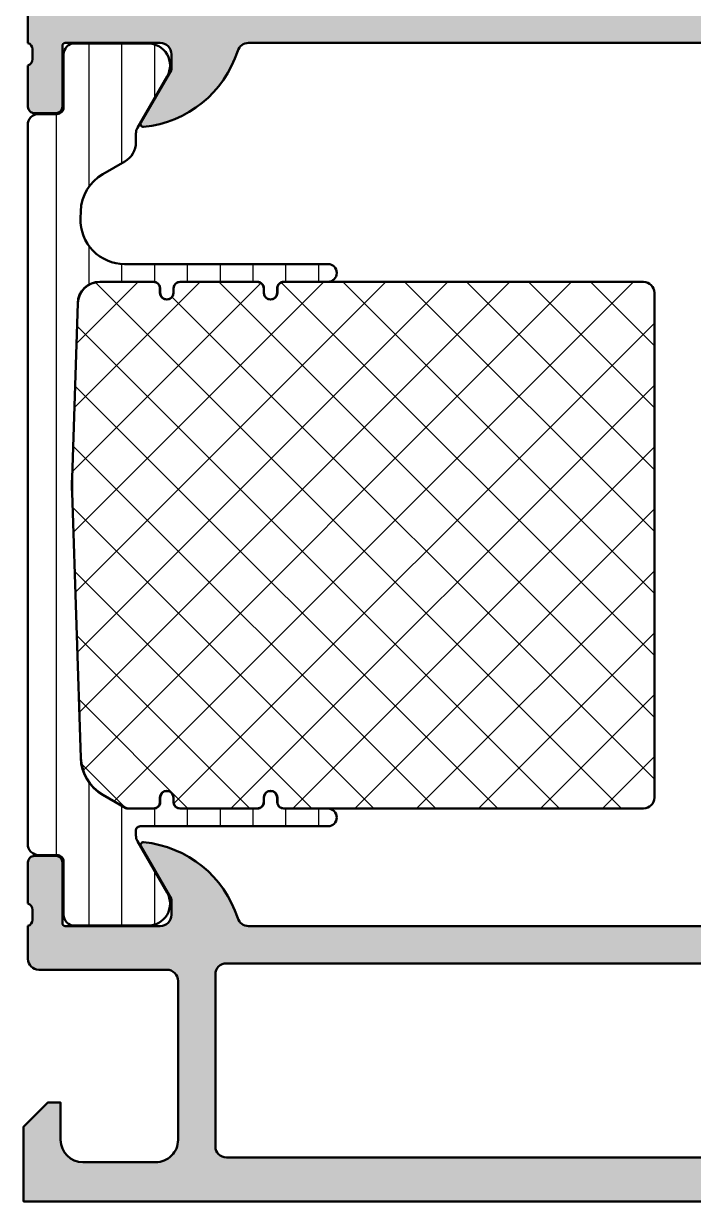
# Model space of a CAD drawing. Extents: x 0 to 69, y 0 to 90.
# Drawn here: x 0 to 30.3, y 0 to 53.4 of the extents above; entities that cross this region are included whole.
import ezdxf

# ---------------------------------------------------------------- set-up
doc = ezdxf.new("R2010")
doc.units = 0
for name, color, linetype, lineweight in [('0S-Alu contour', 7, 'Continuous', 50), ('0S-Alu hatch', 252, 'Continuous', 25), ('0S-Plastic contour', 254, 'Continuous', 50), ('0S-Plastic hatch', 253, 'Continuous', 25), ('0S-PT contour', 91, 'Continuous', 50), ('0S-PT hatch', 103, 'Continuous', 25)]:
    doc.layers.add(name, color=color, linetype=linetype, lineweight=lineweight)

# ---------------------------------------------------------------- blocks, each defined once
blk = doc.blocks.new('356820__6A191951_9E27_4AFA_B5EB_14CD99B7B534_')
at = {"layer": '0S-Alu hatch'}
h = blk.add_hatch(color=256, dxfattribs=at)
edge = h.paths.add_edge_path()
edge.add_line((38.49, 89.97999999999998), (0, 89.97999999999995))
edge.add_line((0, 89.97999999999995), (4.9e-15, 86.59414213562373))
edge.add_line((4.9e-15, 86.59414213562373), (1.09414213562376, 85.49999999999999))
edge.add_line((1.09414213562376, 85.49999999999999), (1.680000000000045, 85.49999999999997))
edge.add_line((1.680000000000045, 85.49999999999997), (1.680000000000045, 86.99))
edge.add_ellipse((2.690000000000031, 86.99), major_axis=(-1.009999999999986, 0), ratio=1, start_angle=270.0000000000007, end_angle=360, ccw=False)
edge.add_line((2.690000000000019, 87.99999999999999), (3.989999999999999, 88))
edge.add_ellipse((3.989999999999999, 86.99), major_axis=(-1.010000000000005, 0), ratio=1, start_angle=180, end_angle=270, ccw=False)
edge.add_line((5.000000000000005, 86.99), (5.000000000000056, 80.99398412673409))
edge.add_ellipse((4.464999999999968, 80.48999999999997), major_axis=(-0.7350000000000259, 0), ratio=1, start_angle=136.7098923765427, end_angle=223.2901076234513, ccw=False)
edge.add_line((5.000000000000002, 79.98601587326581), (5.000000000000001, 70.19000000000003))
edge.add_ellipse((3.990000000000001, 70.19000000000001), major_axis=(-1.009999999999999, 0), ratio=1, start_angle=90, end_angle=180, ccw=False)
edge.add_line((3.990000000000001, 69.18), (2.690000000000045, 69.18000000000002))
edge.add_ellipse((2.690000000000045, 70.19000000000001), major_axis=(-1.00999999999999, 0), ratio=1, start_angle=0, end_angle=90, ccw=False)
edge.add_line((1.680000000000054, 70.19000000000003), (1.68000000000004, 75.47999999999998))
edge.add_line((1.68000000000004, 75.47999999999998), (1.190000000000045, 75.47999999999998))
edge.add_arc((1.190000000000045, 74.48999999999997), 0.990000000000009, 90.00000000000003, 180)
edge.add_line((0.2000000000000364, 74.48999999999998), (0.2000000000000472, 52.49737655120047))
edge.add_ellipse((0.1111635534569804, 52.22247940800688), major_axis=(-0.2888950563273748, 0), ratio=1, start_angle=178.855744740255, end_angle=252.0911131086524, ccw=False)
edge.add_line((0.4000009999999671, 52.21671026206278), (0.4000009999999605, 51.76331758931897))
edge.add_ellipse((0.1111329043568019, 51.75755634053111), major_axis=(-0.2889255417371412, 0), ratio=1, start_angle=107.913320686498, end_angle=181.1425681414889, ccw=False)
edge.add_line((0.2000000000000335, 51.4826370651428), (0.2000000000000242, 49.61000199999975))
edge.add_arc((0.4899999999999931, 49.61000199999976), 0.2899999999999687, 180, 270.0000000000008)
edge.add_line((0.4899999999999971, 49.32000199999979), (1.469974319042927, 49.32000199999981))
edge.add_arc((1.469974319042923, 49.61000199999968), 0.2899999999998783, 270.0000000000008, 360)
edge.add_line((1.759974319042802, 49.61000199999969), (1.759974319042809, 52.36999999999992))
edge.add_ellipse((1.889974319042657, 52.36999999999991), major_axis=(-0.129999999999848, 0), ratio=1, start_angle=270.0000000000031, end_angle=360, ccw=False)
edge.add_line((1.88997431904265, 52.49999999999976), (6.190000000000019, 52.49999999999999))
edge.add_ellipse((6.190000000000045, 51.98999999999998), major_axis=(-0.5100000000000052, 0), ratio=1, start_angle=180, end_angle=270.00000000000296, ccw=False)
edge.add_line((6.70000000000005, 51.98999999999998), (6.700000000000046, 51.28732050807569))
edge.add_line((6.700000000000046, 51.28732050807569), (5.31716479641553, 48.89217967697244))
edge.add_arc((5.42811978464835, 48.82811978464828), 0.1281197846483051, 149.9999999999963, 275.6225775507939)
edge.add_arc((4.951776758826473, 53.66660886184765), 4.989999999999852, 275.6225775507912, 342.2515836439299)
edge.add_ellipse((10.19000000000027, 51.98999999999986), major_axis=(-0.5100000000001323, 0), ratio=1, start_angle=269.99999999999983, end_angle=342.2515836439307, ccw=False)
edge.add_line((10.19000000000027, 52.5), (40.99000000000001, 52.5))
edge.add_ellipse((40.99, 51.99000000000006), major_axis=(-0.5099999999999412, 0), ratio=1, start_angle=197.748416356069, end_angle=269.9999999999992, ccw=False)
edge.add_arc((46.22822324117382, 53.66660886184788), 4.990000000000082, 197.7484163560703, 264.3774224492065)
edge.add_arc((45.75188021535171, 48.82811978464827), 0.128119784648284, 264.3774224492039, 389.9999999999987)
edge.add_line((45.86283520358452, 48.89217967697241), (44.48, 51.28732050807569))
edge.add_line((44.48, 51.28732050807569), (44.48, 51.98999999999998))
edge.add_ellipse((44.99000000000001, 51.98999999999998), major_axis=(-0.5100000000000052, 0), ratio=1, start_angle=270.0000000000008, end_angle=360, ccw=False)
edge.add_line((44.99, 52.49999999999999), (49.29002568095709, 52.5))
edge.add_ellipse((49.29002568095708, 52.37000000000005), major_axis=(-0.1299999999999457, 0), ratio=1, start_angle=180, end_angle=269.9999999999969, ccw=False)
edge.add_line((49.42002568095703, 52.37000000000005), (49.42002568095703, 49.61000199999968))
edge.add_arc((49.71002568095692, 49.61000199999968), 0.2899999999998926, 180, 270.0000000000014)
edge.add_line((49.71002568095693, 49.32000199999979), (50.68999999999986, 49.32000199999981))
edge.add_arc((50.68999999999985, 49.61000199999975), 0.2899999999999352, 270.0000000000014, 360)
edge.add_line((50.97999999999979, 49.61000199999975), (50.97999999999981, 51.4826370651428))
edge.add_ellipse((51.06886709564301, 51.75755634053111), major_axis=(-0.2889255417371245, 0), ratio=1, start_angle=-1.1425681415751114, end_angle=72.08667931350578, ccw=False)
edge.add_line((50.77999899999987, 51.7633175893194), (50.77999899999987, 52.21671026206282))
edge.add_ellipse((51.06883644654287, 52.22247940800687), major_axis=(-0.288895056327379, 0), ratio=1, start_angle=-72.09111310865308, end_angle=1.1442552597354734, ccw=False)
edge.add_line((50.97999999999981, 52.49737655120046), (50.98, 53.84))
edge.add_arc((50.49000000000001, 53.84000000000007), 0.4899999999999949, 0, 90.00000000000082)
edge.add_line((50.49, 54.33000000000006), (46.49, 54.33000000000006))
edge.add_ellipse((46.49, 54.84000000000007), major_axis=(-0.5100000000000052, 0), ratio=1, start_angle=0, end_angle=89.9999999999992, ccw=False)
edge.add_line((45.98, 54.84000000000007), (45.98000000000001, 67.48601602079718))
edge.add_ellipse((46.51502695399267, 67.99), major_axis=(-0.7350195186467978, 0), ratio=1, start_angle=-43.288658543127724, end_angle=43.28865854312778, ccw=False)
edge.add_line((45.98000000000001, 68.49398397920281), (45.98000000000001, 72.48598855497697))
edge.add_ellipse((46.51502695399267, 72.98997253417978), major_axis=(-0.7350195186467978, 0), ratio=1, start_angle=-43.288658543127724, end_angle=43.28865854312778, ccw=False)
edge.add_line((45.98000000000001, 73.4939565133826), (45.98, 80.20000000000003))
edge.add_line((45.98, 80.20000000000003), (48.48999999999997, 80.20000000000003))
edge.add_arc((48.48999999999998, 80.69000000000005), 0.4900000000000233, 269.9999999999992, 360)
edge.add_line((48.98, 80.69000000000007), (48.98, 80.98999999999998))
edge.add_arc((48.49000000000001, 80.98999999999997), 0.4899999999999949, 0, 90.00000000000082)
edge.add_line((48.49, 81.47999999999996), (39.49, 81.47999999999998))
edge.add_ellipse((39.49000000000001, 81.98999999999997), major_axis=(-0.5099999999999909, 0), ratio=1, start_angle=0, end_angle=89.9999999999992, ccw=False)
edge.add_line((38.98000000000002, 81.98999999999997), (38.98000000000001, 89.48999999999998))
edge.add_arc((38.49000000000001, 89.48999999999997), 0.4899999999999949, 0, 90.00000000000082)
edge = h.paths.add_edge_path()
edge.add_line((6.690000000000159, 68.8899999999999), (6.689999999999932, 87.48999999999997))
edge.add_ellipse((7.189999999999946, 87.48999999999997), major_axis=(-0.5000000000000142, 0), ratio=1, start_angle=270, end_angle=360, ccw=False)
edge.add_line((7.189999999999946, 87.98999999999997), (36.69000000000005, 87.98999999999997))
edge.add_ellipse((36.69000000000005, 87.48999999999997), major_axis=(-0.5, 0), ratio=1, start_angle=180, end_angle=270, ccw=False)
edge.add_line((37.19000000000005, 87.48999999999997), (37.18999999999994, 80.79000000000005))
edge.add_arc((38.18999999999994, 80.79000000000005), 1.000000000000007, 180, 269.9999999999992)
edge.add_line((38.18999999999993, 79.79000000000006), (43.79000000000007, 79.78999999999999))
edge.add_ellipse((43.79000000000007, 79.28999999999999), major_axis=(-0.5, 0), ratio=1, start_angle=180, end_angle=269.9999999999992, ccw=False)
edge.add_line((44.29000000000007, 79.28999999999998), (44.28999999999995, 76.69000000000003))
edge.add_line((44.28999999999995, 76.69000000000003), (43.59000000000002, 75.99000000000001))
edge.add_line((43.59000000000002, 75.99000000000001), (43.59000000000002, 64.98999999999998))
edge.add_line((43.59000000000002, 64.98999999999998), (44.28999999999995, 64.28999999999999))
edge.add_line((44.28999999999995, 64.28999999999999), (44.28999999999995, 54.84000000000007))
edge.add_ellipse((43.78999999999996, 54.84000000000007), major_axis=(-0.5, 0), ratio=1, start_angle=90, end_angle=180, ccw=False)
edge.add_line((43.78999999999996, 54.34000000000007), (2.490000000000001, 54.34000000000007))
edge.add_ellipse((2.489999999999999, 54.84000000000007), major_axis=(-0.5, 0), ratio=1, start_angle=0, end_angle=90.00000000000023, ccw=False)
edge.add_line((1.989999999999999, 54.84000000000007), (1.989999999999999, 66.88999999999996))
edge.add_ellipse((2.489999999999999, 66.88999999999996), major_axis=(-0.5, 0), ratio=1, start_angle=269.9999999999982, end_angle=360, ccw=False)
edge.add_line((2.490000000000015, 67.38999999999996), (5.190000000000129, 67.38999999999987))
edge.add_arc((5.190000000000174, 68.88999999999986), 1.499999999999985, 269.9999999999983, 360)
at = {"layer": '0S-Alu contour', "color": 7}
for points in [[(38.49, 89.97999999999998), (0, 89.97999999999995), (4.9e-15, 86.59414213562373), (1.09414213562376, 85.49999999999999), (1.680000000000045, 85.49999999999997), (1.680000000000045, 86.99)], [(38.98000000000002, 81.98999999999997), (38.98000000000001, 89.48999999999998)], [(2.690000000000019, 87.99999999999999), (3.989999999999999, 88)], [(7.189999999999946, 87.98999999999997), (36.69000000000005, 87.98999999999997)], [(6.690000000000159, 68.8899999999999), (6.689999999999932, 87.48999999999997)], [(37.19000000000005, 87.48999999999997), (37.18999999999994, 80.79000000000005)], [(5.000000000000005, 86.99), (5.000000000000056, 80.99398412673409)], [(48.49, 81.47999999999996), (39.49, 81.47999999999998)], [(48.98, 80.69000000000007), (48.98, 80.98999999999998)], [(45.98000000000001, 73.4939565133826), (45.98, 80.20000000000003), (48.48999999999997, 80.20000000000003)], [(5.000000000000002, 79.98601587326581), (5.000000000000001, 70.19000000000003)], [(38.18999999999993, 79.79000000000006), (43.79000000000007, 79.78999999999999)], [(44.29000000000007, 79.28999999999998), (44.28999999999995, 76.69000000000003), (43.59000000000002, 75.99000000000001), (43.59000000000002, 64.98999999999998), (44.28999999999995, 64.28999999999999), (44.28999999999995, 54.84000000000007)], [(1.680000000000054, 70.19000000000003), (1.68000000000004, 75.47999999999998), (1.190000000000045, 75.47999999999998)], [(0.2000000000000364, 74.48999999999998), (0.2000000000000472, 52.49737655120047)], [(45.98000000000001, 68.49398397920281), (45.98000000000001, 72.48598855497697)], [(3.990000000000001, 69.18), (2.690000000000045, 69.18000000000002)], [(2.490000000000015, 67.38999999999996), (5.190000000000129, 67.38999999999987)], [(45.98, 54.84000000000007), (45.98000000000001, 67.48601602079718)], [(1.989999999999999, 54.84000000000007), (1.989999999999999, 66.88999999999996)], [(43.78999999999996, 54.34000000000007), (2.490000000000001, 54.34000000000007)], [(50.49, 54.33000000000006), (46.49, 54.33000000000006)], [(50.97999999999981, 52.49737655120046), (50.98, 53.84)], [(1.759974319042802, 49.61000199999969), (1.759974319042809, 52.36999999999992)], [(1.88997431904265, 52.49999999999976), (6.190000000000019, 52.49999999999999)], [(10.19000000000027, 52.5), (40.99000000000001, 52.5)], [(44.99, 52.49999999999999), (49.29002568095709, 52.5)], [(49.42002568095703, 52.37000000000005), (49.42002568095703, 49.61000199999968)], [(0.4000009999999671, 52.21671026206278), (0.4000009999999605, 51.76331758931897)], [(6.70000000000005, 51.98999999999998), (6.700000000000046, 51.28732050807569), (5.31716479641553, 48.89217967697244)], [(45.86283520358452, 48.89217967697241), (44.48, 51.28732050807569), (44.48, 51.98999999999998)], [(50.77999899999987, 51.7633175893194), (50.77999899999987, 52.21671026206282)], [(0.2000000000000335, 51.4826370651428), (0.2000000000000242, 49.61000199999975)], [(50.97999999999979, 49.61000199999975), (50.97999999999981, 51.4826370651428)], [(0.4899999999999971, 49.32000199999979), (1.469974319042927, 49.32000199999981)], [(49.71002568095693, 49.32000199999979), (50.68999999999986, 49.32000199999981)]]:
    blk.add_lwpolyline(points, dxfattribs=at)
for centre, radius, start, end in [((38.49000000000001, 89.48999999999997), 0.4899999999999949, 0, 90.00000000000082), ((48.49000000000001, 80.98999999999997), 0.4899999999999949, 0, 90.00000000000082), ((38.18999999999994, 80.79000000000005), 1.000000000000007, 180, 269.9999999999992), ((48.48999999999998, 80.69000000000005), 0.4900000000000233, 269.9999999999992, 0), ((1.190000000000045, 74.48999999999997), 0.990000000000009, 90.00000000000003, 180), ((5.190000000000174, 68.88999999999986), 1.499999999999985, 269.9999999999983, 0), ((50.49000000000001, 53.84000000000007), 0.4899999999999949, 0, 90.00000000000082), ((4.951776758826473, 53.66660886184765), 4.989999999999852, 275.6225775507912, 342.2515836439299), ((46.22822324117382, 53.66660886184788), 4.990000000000082, 197.7484163560703, 264.3774224492065), ((0.4899999999999931, 49.61000199999976), 0.2899999999999687, 180, 270.0000000000008), ((1.469974319042923, 49.61000199999968), 0.2899999999998783, 270.0000000000008, 0), ((49.71002568095692, 49.61000199999968), 0.2899999999998926, 180, 270.0000000000014), ((50.68999999999985, 49.61000199999975), 0.2899999999999352, 270.0000000000014, 0), ((5.42811978464835, 48.82811978464828), 0.1281197846483051, 149.9999999999963, 275.6225775507939), ((45.75188021535171, 48.82811978464827), 0.128119784648284, 264.3774224492039, 29.99999999999866)]:
    blk.add_arc(centre, radius, start, end, dxfattribs=at)
at = {"layer": '0S-Alu contour', "color": 7, "extrusion": (0, 0, -1)}
for centre, radius, start, end in [((-2.690000000000031, 86.99), 1.009999999999986, 0, 89.99999999999935), ((-3.989999999999999, 86.99), 1.010000000000005, 90, 180), ((-7.189999999999946, 87.48999999999997), 0.5000000000000142, 0, 90), ((-36.69000000000005, 87.48999999999997), 0.5, 90, 180), ((-39.49000000000001, 81.98999999999997), 0.5099999999999909, 270.0000000000008, 0), ((-4.464999999999968, 80.48999999999997), 0.7350000000000259, 136.7098923765487, 223.2901076234574), ((-43.79000000000007, 79.28999999999999), 0.5, 90.00000000000081, 180), ((-46.51502695399267, 72.98997253417978), 0.7350195186467978, 316.7113414568722, 43.28865854312777), ((-2.690000000000045, 70.19000000000001), 1.00999999999999, 270, 0), ((-3.990000000000001, 70.19000000000001), 1.009999999999999, 180, 270), ((-46.51502695399267, 67.99), 0.7350195186467978, 316.7113414568722, 43.28865854312777), ((-2.489999999999999, 66.88999999999996), 0.5, 0, 90.00000000000183), ((-2.489999999999999, 54.84000000000007), 0.5, 269.9999999999998, 0), ((-43.78999999999996, 54.84000000000007), 0.5, 180, 270), ((-46.49, 54.84000000000007), 0.5100000000000052, 270.0000000000008, 0), ((-0.1111635534569804, 52.22247940800688), 0.2888950563273748, 107.9088868913476, 181.1442552597451), ((-1.889974319042657, 52.36999999999991), 0.129999999999848, 0, 89.99999999999687), ((-6.190000000000045, 51.98999999999998), 0.5100000000000052, 89.99999999999702, 180), ((-10.19000000000027, 51.98999999999986), 0.5100000000001323, 17.7484163560693, 90.00000000000018), ((-40.99, 51.99000000000006), 0.5099999999999412, 90.0000000000008, 162.251583643931), ((-44.99000000000001, 51.98999999999998), 0.5100000000000052, 0, 89.9999999999992), ((-49.29002568095708, 52.37000000000005), 0.1299999999999457, 90.00000000000314, 180), ((-51.06883644654287, 52.22247940800687), 0.288895056327379, 358.8557447402645, 72.09111310865318), ((-0.1111329043568019, 51.75755634053111), 0.2889255417371412, 178.8574318585111, 252.086679313502), ((-51.06886709564301, 51.75755634053111), 0.2889255417371245, 287.9133206864942, 1.142568141574988)]:
    blk.add_arc(centre, radius, start, end, dxfattribs=at)
blk = doc.blocks.new('398020__D802B69C_938C_4D41_9A33_BF5EB1A6AB10_')
at = {"layer": '0S-Alu hatch'}
h = blk.add_hatch(color=256, dxfattribs=at)
edge = h.paths.add_edge_path()
edge.add_arc((0.6900045776367703, 10.98999999999983), 0.489999999999824, 180, 269.9999999999996)
edge.add_line((0.6900045776367666, 10.50000000000001), (6.489999999999872, 10.49999999999997))
edge.add_ellipse((6.489999999999868, 9.989999999999595), major_axis=(-0.5100000000003763, 0), ratio=1, start_angle=180, end_angle=269.9999999999996, ccw=False)
edge.add_line((7.000000000000245, 9.989999999999577), (7.000000000029104, 2.789995422363025))
edge.add_ellipse((5.990007629394646, 2.789995422363039), major_axis=(-1.009992370634457, 0), ratio=1, start_angle=89.99999999999869, end_angle=180, ccw=False)
edge.add_line((5.990007629394623, 1.780003051728581), (2.689996948291582, 1.780003051728722))
edge.add_ellipse((2.689996948300489, 2.789987793027066), major_axis=(-1.009984741298343, 0), ratio=1, start_angle=0, end_angle=89.99999999949478, ccw=False)
edge.add_line((1.680012207002145, 2.789987793027157), (1.680012207031304, 4.479999999999684))
edge.add_line((1.680012207031304, 4.479999999999684), (1.094148239139128, 4.480000000000111))
edge.add_line((1.094148239139128, 4.480000000000111), (1.958e-13, 3.385851760860076))
edge.add_line((1.958e-13, 3.385851760860076), (6e-16, -3.77e-14))
edge.add_line((6e-16, -3.77e-14), (68.48997274145023, -2.500892e-10))
edge.add_arc((68.48997274145019, 0.4900158144580029), 0.4900158147080921, 270.000000000005, 360)
edge.add_line((68.97998855615828, 0.4900158144579966), (68.9799885568397, 4.48996948245492))
edge.add_arc((68.4899580383316, 4.489969482423149), 0.4900305185081067, 0, 90.00000000013956)
edge.add_line((68.4899580383304, 4.980000000931256), (67.18995498505517, 4.980000000232767))
edge.add_arc((67.1899549854071, 4.490030514260935), 0.489969485971832, 90.00000004115402, 180)
edge.add_line((66.69998549943527, 4.490030514259579), (66.69998550405654, 3.999999999999752))
edge.add_line((66.69998550405654, 3.999999999999752), (67.69998550414714, 3.999999999999887))
edge.add_line((67.69998550414714, 3.999999999999887), (67.69998550464591, 2.490031459644708))
edge.add_ellipse((66.68995404450855, 2.490031459642628), major_axis=(-1.010031460137355, 0), ratio=1, start_angle=90.0000000000968, end_angle=180, ccw=False)
edge.add_line((66.68995404451026, 1.479999999505272), (62.6899855040255, 1.4799999999999))
edge.add_ellipse((62.68998550415039, 2.490000000029438), major_axis=(-1.010000000029538, 0), ratio=1, start_angle=0, end_angle=89.99999999291458, ccw=False)
edge.add_line((61.67998550412086, 2.490000000030199), (61.67998550415128, 3.999999999999882))
edge.add_line((61.67998550415128, 3.999999999999882), (62.67998550416901, 4.000000000000223))
edge.add_line((62.67998550416901, 4.000000000000223), (62.67998550508166, 4.489969482440608))
edge.add_arc((62.18995498658192, 4.489969482431295), 0.4900305184997365, 0, 90.0000000010792)
edge.add_line((62.18995498657269, 4.980000000931031), (60.88999061399811, 4.980000000066629))
edge.add_arc((60.88999061434931, 4.489991838043063), 0.4900081620235666, 90.00000004106435, 179.9990552204713)
edge.add_line((60.39998245239235, 4.489999918038416), (60.39998245332385, 2.490030517583506))
edge.add_ellipse((59.88995193481179, 2.49003051758112), major_axis=(-0.5100305185120604, 0), ratio=1, start_angle=90.0000000009714, end_angle=180, ccw=False)
edge.add_line((59.88995193482043, 1.979999999069059), (54.48999671786427, 1.979999999933383))
edge.add_ellipse((54.48999671786505, 2.490008161956811), major_axis=(-0.5100081620234274, 0), ratio=1, start_angle=0, end_angle=89.99999999991383, ccw=False)
edge.add_line((53.97998855584162, 2.490008161975069), (53.97998855614102, 9.29001831008195))
edge.add_arc((53.49000381446515, 9.29001831008173), 0.489984741675869, 0, 90.00000000669677)
edge.add_line((53.49000381440788, 9.7800030517576), (51.48998092721354, 9.780003051524753))
edge.add_ellipse((51.48998092721296, 10.28998779349337), major_axis=(-0.509984741968621, 0), ratio=1, start_angle=0.0008940665281897964, end_angle=90.00000000006628, ccw=False)
edge.add_line((50.97999618530643, 10.28997983548079), (50.97996197039286, 12.48262341160126))
edge.add_ellipse((51.0687983018298, 12.75752059199285), major_axis=(-0.2888950563274147, 0), ratio=1, start_angle=-1.1442552596428754, end_angle=72.09113709979181, ccw=False)
edge.add_line((50.77996085528676, 12.76328973793643), (50.77996085528678, 13.21668241068008))
edge.add_ellipse((51.06882895092994, 13.22244365946832), major_axis=(-0.2889255417371504, 0), ratio=1, start_angle=-72.08667931351619, end_angle=1.1425681415656754, ccw=False)
edge.add_line((50.97996185528677, 13.49736293485666), (50.97996185528677, 15.36999799999974))
edge.add_arc((50.68996185528676, 15.36999799999974), 0.2900000000000133, 0, 90.00000000000142)
edge.add_line((50.68996185528675, 15.65999799999976), (49.70998753624397, 15.65999799999975))
edge.add_arc((49.70998753624396, 15.36999799999975), 0.2899999999999974, 89.9999999999986, 180)
edge.add_line((49.41998753624396, 15.36999799999975), (49.41998753624395, 12.60999999999973))
edge.add_ellipse((49.28998753624424, 12.60999999999973), major_axis=(-0.1299999999997112, 0), ratio=1, start_angle=90.00000000142171, end_angle=180, ccw=False)
edge.add_line((49.28998753624746, 12.48000000000002), (44.98995916457098, 12.4799999998937))
edge.add_ellipse((44.98995916457086, 12.98998967988978), major_axis=(-0.5099896799960817, 0), ratio=1, start_angle=0, end_angle=90.00000000001279, ccw=False)
edge.add_line((44.47996948457478, 12.98998967988983), (44.47996948468193, 13.69267642518382))
edge.add_line((44.47996948468193, 13.69267642518382), (45.86928948225233, 16.09906478720953))
edge.add_arc((45.75124940052599, 16.15120419576158), 0.1290425465422968, 336.1685038507892, 455.6316827674477)
edge.add_arc((46.22827078011668, 11.31370918617869), 4.989999999999998, 95.63168276744958, 162.2549520937141)
edge.add_ellipse((40.98993515736307, 12.99001451026507), major_axis=(-0.5100145123599185, 0), ratio=1, start_angle=90.0000000000008, end_angle=162.2549520937143, ccw=False)
edge.add_line((40.98993515736308, 12.47999999790515), (10.18998550412602, 12.47999999999987))
edge.add_ellipse((10.19003173328981, 12.99001513733652), major_axis=(-0.5100151394318131, 0), ratio=1, start_angle=17.745099328212916, end_angle=89.99480655420831, ccw=False)
edge.add_arc((4.951695652806883, 11.3137091861788), 4.989999999999906, 17.74504790628123, 84.36831723254677)
edge.add_arc((5.428717032397865, 16.15120419576149), 0.1290425465423802, 84.36831723254672, 203.831496149153)
edge.add_line((5.310676950671387, 16.09906478720953), (6.699996948241993, 13.69267642518367))
edge.add_line((6.699996948241993, 13.69267642518367), (6.699996948348694, 12.9899896798911))
edge.add_ellipse((6.190007268351689, 12.9899896798905), major_axis=(-0.5099896799970045, 0), ratio=1, start_angle=90.00000000008549, end_angle=180, ccw=False)
edge.add_line((6.19000726835245, 12.47999999989349), (1.889978896676446, 12.48))
edge.add_ellipse((1.889978896679665, 12.60999999999975), major_axis=(-0.1299999999997521, 0), ratio=1, start_angle=0, end_angle=89.9999999985813, ccw=False)
edge.add_line((1.759978896679913, 12.60999999999975), (1.759978896679914, 15.36999799999974))
edge.add_arc((1.46997889667992, 15.36999799999975), 0.2899999999999934, 0, 89.99999999999957)
edge.add_line((1.469978896679922, 15.65999799999974), (0.4900045776371292, 15.65999799999974))
edge.add_arc((0.4900045776371276, 15.36999799999974), 0.2900000000000045, 89.99999999999969, 180)
edge.add_line((0.2000045776371231, 15.36999799999974), (0.2000045776371237, 13.49736293485664))
edge.add_ellipse((0.1111374819939572, 13.2224436594683), major_axis=(-0.2889255417371501, 0), ratio=1, start_angle=178.8574318584969, end_angle=252.0866793135163, ccw=False)
edge.add_line((0.4000055776371231, 13.21668241068037), (0.4000055776371241, 12.7632897379369))
edge.add_ellipse((0.111168131094157, 12.75752059199285), major_axis=(-0.2888950563273541, 0), ratio=1, start_angle=107.90888689133851, end_angle=181.1442552597352, ccw=False)
edge.add_line((0.200004577637174, 12.48262344879926), (0.2000045776369463, 10.98999999999991))
edge = h.paths.add_edge_path()
edge.add_line((8.690003051691287, 2.49000816195726), (8.690003051757168, 10.28999641886847))
edge.add_ellipse((9.190003581135432, 10.28999641886422), major_axis=(-0.5000005293782657, 0), ratio=1, start_angle=270, end_angle=360, ccw=False)
edge.add_line((9.190003581135432, 10.78999694824249), (41.78999677290167, 10.78999694825546))
edge.add_ellipse((41.78999677290166, 10.29000058759859), major_axis=(-0.4999963606568727, 0), ratio=1, start_angle=180, end_angle=269.9999999999984, ccw=False)
edge.add_line((42.28999313355853, 10.29000058759859), (42.28999313331249, 7.29001220586939))
edge.add_arc((42.79000839378956, 7.290012205867183), 0.5000152604770634, 180, 270.000000000009)
edge.add_line((42.79000839378964, 6.78999694539012), (43.49002365548915, 6.7899969473108))
edge.add_arc((43.49002365345193, 7.289966432119079), 0.499969484808279, 270.0000002334615, 360.0078688583946)
edge.add_line((43.98999313354511, 7.290035096671624), (43.98999313354511, 10.28999694824218))
edge.add_ellipse((44.48999313377796, 10.28999694824218), major_axis=(-0.5000000002328591, 0), ratio=1, start_angle=270, end_angle=360, ccw=False)
edge.add_line((44.48999313377796, 10.78999694847504), (48.79001602210497, 10.78999694876612))
edge.add_ellipse((48.7900160220779, 10.29001983636759), major_axis=(-0.4999771123985255, 0), ratio=1, start_angle=180, end_angle=269.9999999968977, ccw=False)
edge.add_line((49.28999313447643, 10.29001983636743), (49.28999313352543, 9.589992372446767))
edge.add_arc((50.78998550446104, 9.589992370450567), 1.499992370935608, 180, 269.9999999999997)
edge.add_line((50.78998550446103, 8.089999999514959), (51.78999313354005, 8.090000000000025))
edge.add_ellipse((51.79000839279989, 7.59001525762504), major_axis=(-0.4999847426078363, 0), ratio=1, start_angle=180, end_angle=270.0017486357341, ccw=False)
edge.add_line((52.28999313540773, 7.590015257533738), (52.28999313354506, 2.489999999908807))
edge.add_ellipse((51.78999313331211, 2.490000000000113), major_axis=(-0.5000000002329444, 0), ratio=1, start_angle=90, end_angle=180, ccw=False)
edge.add_line((51.78999313331211, 1.989999999767169), (9.19001121371246, 1.989999999933383))
edge.add_ellipse((9.190011213715193, 2.49000816195729), major_axis=(-0.5000081620239066, 0), ratio=1, start_angle=0, end_angle=89.99999999968668, ccw=False)
at = {"layer": '0S-Alu contour', "color": 7}
for points in [[(5.310676950671387, 16.09906478720953), (6.699996948241993, 13.69267642518367), (6.699996948348694, 12.9899896798911)], [(44.47996948457478, 12.98998967988983), (44.47996948468193, 13.69267642518382), (45.86928948225233, 16.09906478720953)], [(1.469978896679922, 15.65999799999974), (0.4900045776371292, 15.65999799999974)], [(50.68996185528675, 15.65999799999976), (49.70998753624397, 15.65999799999975)], [(0.2000045776371231, 15.36999799999974), (0.2000045776371237, 13.49736293485664)], [(1.759978896679913, 12.60999999999975), (1.759978896679914, 15.36999799999974)], [(49.41998753624396, 15.36999799999975), (49.41998753624395, 12.60999999999973)], [(50.97996185528677, 13.49736293485666), (50.97996185528677, 15.36999799999974)], [(0.4000055776371231, 13.21668241068037), (0.4000055776371241, 12.7632897379369)], [(50.77996085528676, 12.76328973793643), (50.77996085528678, 13.21668241068008)], [(0.200004577637174, 12.48262344879926), (0.2000045776369463, 10.98999999999991)], [(6.19000726835245, 12.47999999989349), (1.889978896676446, 12.48)], [(40.98993515736308, 12.47999999790515), (10.18998550412602, 12.47999999999987)], [(49.28998753624746, 12.48000000000002), (44.98995916457098, 12.4799999998937)], [(50.97999618530643, 10.28997983548079), (50.97996197039286, 12.48262341160126)], [(9.190003581135432, 10.78999694824249), (41.78999677290167, 10.78999694825546)], [(44.48999313377796, 10.78999694847504), (48.79001602210497, 10.78999694876612)], [(0.6900045776367666, 10.50000000000001), (6.489999999999872, 10.49999999999997)], [(8.690003051691287, 2.49000816195726), (8.690003051757168, 10.28999641886847)], [(42.28999313355853, 10.29000058759859), (42.28999313331249, 7.29001220586939)], [(43.98999313354511, 7.290035096671624), (43.98999313354511, 10.28999694824218)], [(49.28999313447643, 10.29001983636743), (49.28999313352543, 9.589992372446767)], [(7.000000000000245, 9.989999999999577), (7.000000000029104, 2.789995422363025)], [(53.49000381440788, 9.7800030517576), (51.48998092721354, 9.780003051524753)], [(53.97998855584162, 2.490008161975069), (53.97998855614102, 9.29001831008195)], [(50.78998550446103, 8.089999999514959), (51.78999313354005, 8.090000000000025)], [(52.28999313540773, 7.590015257533738), (52.28999313354506, 2.489999999908807)], [(42.79000839378964, 6.78999694539012), (43.49002365548915, 6.7899969473108)], [(62.18995498657269, 4.980000000931031), (60.88999061399811, 4.980000000066629)], [(68.4899580383304, 4.980000000931256), (67.18995498505517, 4.980000000232767)], [(1.680012207002145, 2.789987793027157), (1.680012207031304, 4.479999999999684), (1.094148239139128, 4.480000000000111), (1.958e-13, 3.385851760860076), (6e-16, -3.77e-14), (68.48997274145023, -2.500892e-10)], [(60.39998245239235, 4.489999918038416), (60.39998245332385, 2.490030517583506)], [(61.67998550412086, 2.490000000030199), (61.67998550415128, 3.999999999999882), (62.67998550416901, 4.000000000000223), (62.67998550508166, 4.489969482440608)], [(66.69998549943527, 4.490030514259579), (66.69998550405654, 3.999999999999752), (67.69998550414714, 3.999999999999887), (67.69998550464591, 2.490031459644708)], [(68.97998855615828, 0.4900158144579966), (68.9799885568397, 4.48996948245492)], [(5.990007629394623, 1.780003051728581), (2.689996948291582, 1.780003051728722)], [(51.78999313331211, 1.989999999767169), (9.19001121371246, 1.989999999933383)], [(59.88995193482043, 1.979999999069059), (54.48999671786427, 1.979999999933383)], [(66.68995404451026, 1.479999999505272), (62.6899855040255, 1.4799999999999)]]:
    blk.add_lwpolyline(points, dxfattribs=at)
for centre, radius, start, end in [((5.428717032397865, 16.15120419576149), 0.1290425465423802, 84.36831723254672, 203.831496149153), ((4.951695652806883, 11.3137091861788), 4.989999999999906, 17.74504790628123, 84.36831723254677), ((46.22827078011668, 11.31370918617869), 4.989999999999998, 95.63168276744958, 162.2549520937141), ((45.75124940052599, 16.15120419576158), 0.1290425465422968, 336.1685038507892, 95.63168276744766), ((0.4900045776371276, 15.36999799999974), 0.2900000000000045, 89.99999999999969, 180), ((1.46997889667992, 15.36999799999975), 0.2899999999999934, 0, 89.99999999999957), ((49.70998753624396, 15.36999799999975), 0.2899999999999974, 89.9999999999986, 180), ((50.68996185528676, 15.36999799999974), 0.2900000000000133, 0, 90.00000000000142), ((0.6900045776367703, 10.98999999999983), 0.489999999999824, 180, 269.9999999999996), ((53.49000381446515, 9.29001831008173), 0.489984741675869, 0, 90.00000000669677), ((50.78998550446104, 9.589992370450567), 1.499992370935608, 180, 269.9999999999997), ((42.79000839378956, 7.290012205867183), 0.5000152604770634, 180, 270.000000000009), ((43.49002365345193, 7.289966432119079), 0.499969484808279, 270.0000002334615, 0.0078688583946465), ((60.88999061434931, 4.489991838043063), 0.4900081620235666, 90.00000004106435, 179.9990552204713), ((62.18995498658192, 4.489969482431295), 0.4900305184997365, 0, 90.0000000010792), ((67.1899549854071, 4.490030514260935), 0.489969485971832, 90.00000004115402, 180), ((68.4899580383316, 4.489969482423149), 0.4900305185081067, 0, 90.00000000013956), ((68.48997274145019, 0.4900158144580029), 0.4900158147080921, 270.000000000005, 0)]:
    blk.add_arc(centre, radius, start, end, dxfattribs=at)
at = {"layer": '0S-Alu contour', "color": 7, "extrusion": (0, 0, -1)}
for centre, radius, start, end in [((-0.1111374819939572, 13.2224436594683), 0.2889255417371501, 107.9133206864837, 181.1425681415032), ((-51.06882895092994, 13.22244365946832), 0.2889255417371504, 358.8574318584343, 72.08667931351627), ((-6.190007268351689, 12.9899896798905), 0.5099896799970045, 180, 269.9999999999145), ((-10.19003173328981, 12.99001513733652), 0.5100151394318131, 270.0051934457917, 342.2549006717871), ((-40.98993515736307, 12.99001451026507), 0.5100145123599185, 197.7450479062857, 269.9999999999992), ((-44.98995916457086, 12.98998967988978), 0.5099896799960817, 269.9999999999872, 0), ((-0.111168131094157, 12.75752059199285), 0.2888950563273541, 178.8557447402648, 252.0911131086615), ((-1.889978896679665, 12.60999999999975), 0.1299999999997521, 270.0000000014188, 0), ((-49.28998753624424, 12.60999999999973), 0.1299999999997112, 180, 269.9999999985783), ((-51.0687983018298, 12.75752059199285), 0.2888950563274147, 287.9088629002082, 1.144255259642821), ((-9.190003581135432, 10.28999641886422), 0.5000005293782657, 0, 90), ((-41.78999677290166, 10.29000058759859), 0.4999963606568727, 90.0000000000016, 180), ((-44.48999313377796, 10.28999694824218), 0.5000000002328591, 0, 90), ((-48.7900160220779, 10.29001983636759), 0.4999771123985255, 90.00000000310231, 180), ((-6.489999999999868, 9.989999999999595), 0.5100000000003764, 90.0000000000004, 180), ((-51.48998092721296, 10.28998779349337), 0.509984741968621, 269.9999999999337, 359.9991059334718), ((-51.79000839279989, 7.59001525762504), 0.4999847426078363, 89.99825136426588, 180), ((-2.689996948300489, 2.789987793027066), 1.009984741298343, 270.0000000005052, 0), ((-5.990007629394646, 2.789995422363039), 1.009992370634457, 180, 270.0000000000013), ((-9.190011213715193, 2.49000816195729), 0.5000081620239066, 270.0000000003133, 0), ((-51.78999313331211, 2.490000000000113), 0.5000000002329444, 180, 270), ((-54.48999671786505, 2.490008161956811), 0.5100081620234274, 270.0000000000862, 0), ((-59.88995193481179, 2.49003051758112), 0.5100305185120604, 180, 269.9999999990286), ((-62.68998550415039, 2.490000000029438), 1.010000000029538, 270.0000000070854, 0), ((-66.68995404450855, 2.490031459642628), 1.010031460137355, 180, 269.9999999999032)]:
    blk.add_arc(centre, radius, start, end, dxfattribs=at)
blk = doc.blocks.new('356990__9143EAAE_5D76_4030_ABB5_1273F13BAA34_')
at = {"layer": '0S-PT hatch'}
h = blk.add_hatch(dxfattribs=at)
h.set_pattern_fill('ANSI37', color=256, scale=0.625, angle=90, style=0)
h.set_pattern_definition([(135, (0, 0), (-1.403165018917055, -1.403165018917055), []), (225, (0, 0), (1.403165018917055, -1.403165018917055), [])])
edge = h.paths.add_edge_path()
edge.add_ellipse((28.09000457763714, 41.18001272907981), major_axis=(-0.4900000000000162, 0), ratio=1, start_angle=180, end_angle=270, ccw=False)
edge.add_line((28.58000457763716, 41.18001272907981), (28.58000457763719, 18.30001272907978))
edge.add_ellipse((28.09000457763722, 18.30001272907979), major_axis=(-0.4899999999999736, 0), ratio=1, start_angle=90.0000000000004, end_angle=180, ccw=False)
edge.add_line((28.09000457763722, 17.81001272907981), (11.79000457763719, 17.81001272907976))
edge.add_ellipse((11.79000457763719, 18.10001272907976), major_axis=(-0.2899999999999991, 0), ratio=1, start_angle=0, end_angle=90.00000000000028, ccw=False)
edge.add_line((11.50000457763719, 18.10001272907971), (11.50000457763717, 18.30001272907986))
edge.add_arc((11.19000457763714, 18.30001272907976), 0.3100000000000254, 0, 180)
edge.add_line((10.88000457763711, 18.30001272907965), (10.88000457763723, 18.10001272907999))
edge.add_ellipse((10.59000457763716, 18.10001272907982), major_axis=(-0.2900000000000666, 0), ratio=1, start_angle=89.99999999999972, end_angle=180, ccw=False)
edge.add_line((10.59000457763716, 17.81001272907976), (7.09000457763719, 17.81001272907976))
edge.add_ellipse((7.09000457763719, 18.1000127290798), major_axis=(-0.2900000000000418, 0), ratio=1, start_angle=0, end_angle=90, ccw=False)
edge.add_line((6.800004577637148, 18.10001272907984), (6.800004577637178, 18.30001272907977))
edge.add_arc((6.490004577637153, 18.30001272907969), 0.3100000000000254, 0, 180)
edge.add_line((6.180004577637127, 18.30001272907961), (6.180004577637241, 18.10001272908001))
edge.add_ellipse((5.890004577637201, 18.10001272907985), major_axis=(-0.29000000000004, 0), ratio=1, start_angle=90, end_angle=180, ccw=False)
edge.add_line((5.890004577637201, 17.81001272907981), (4.725902962436883, 17.81001272907981))
edge.add_ellipse((4.725902962436885, 18.00001272871105), major_axis=(-0.1899999996312438, 0), ratio=1, start_angle=60.00000534631039, end_angle=89.99999999999949, ccw=False)
edge.add_line((4.630902977975059, 17.83546789344685), (3.594100478573594, 18.43406596657968))
edge.add_ellipse((4.589100313901318, 20.15745660626673), major_axis=(-1.989999992277173, 0), ratio=1, start_angle=1.7226046671233917, end_angle=60.00000534631198, ccw=False)
edge.add_line((2.599999645947082, 20.09763602446446), (2.205379767103243, 32.12234308924571))
edge.add_ellipse((12.19005496188002, 32.45001273740774), major_axis=(-9.99005035740648, 0), ratio=1, start_angle=-1.8796345893525768, end_angle=1.879615728649128, ccw=False)
edge.add_line((2.20537987496653, 32.77768567233886), (2.463154118421337, 40.71248449519492))
edge.add_ellipse((3.452621441987648, 40.68001272907981), major_axis=(-0.990000000000057, 0), ratio=1, start_angle=269.99999999999903, end_angle=358.1203748406934, ccw=False)
edge.add_line((3.452621441987664, 41.67001272907987), (5.890004577637192, 41.67001272907983))
edge.add_ellipse((5.890004577637187, 41.38001272907983), major_axis=(-0.2899999999999991, 0), ratio=1, start_angle=180, end_angle=269.999999999999, ccw=False)
edge.add_line((6.180004577637186, 41.38001272907983), (6.180004577637184, 41.18001272907981))
edge.add_arc((6.490004577637167, 41.18001272907981), 0.3099999999999827, 180, 360)
edge.add_line((6.80000457763715, 41.18001272907981), (6.80000457763715, 41.38001272907981))
edge.add_ellipse((7.090004577637134, 41.38001272907982), major_axis=(-0.2899999999999831, 0), ratio=1, start_angle=270.00000000000034, end_angle=360, ccw=False)
edge.add_line((7.090004577637132, 41.6700127290798), (10.59000457763726, 41.67001272907981))
edge.add_ellipse((10.59000457763726, 41.38001272907985), major_axis=(-0.2899999999999636, 0), ratio=1, start_angle=180, end_angle=270.00000000000034, ccw=False)
edge.add_line((10.88000457763723, 41.3800127290798), (10.8800045776372, 41.18001272907984))
edge.add_arc((11.19000457763718, 41.18001272907981), 0.3099999999999827, 180, 360)
edge.add_line((11.50000457763717, 41.18001272907978), (11.50000457763719, 41.38001272907992))
edge.add_ellipse((11.79000457763713, 41.38001272907987), major_axis=(-0.2899999999999405, 0), ratio=1, start_angle=269.99999999999966, end_angle=360, ccw=False)
edge.add_line((11.79000457763713, 41.67001272907981), (28.09000457763715, 41.67001272907982))
at = {"layer": '0S-PT contour', "color": 7}
for points in [[(3.452621441987664, 41.67001272907987), (5.890004577637192, 41.67001272907983)], [(7.090004577637132, 41.6700127290798), (10.59000457763726, 41.67001272907981)], [(11.79000457763713, 41.67001272907981), (28.09000457763714, 41.67001272907982)], [(6.180004577637186, 41.38001272907983), (6.180004577637184, 41.18001272907981)], [(6.80000457763715, 41.18001272907981), (6.80000457763715, 41.38001272907981)], [(10.88000457763723, 41.3800127290798), (10.8800045776372, 41.18001272907984)], [(11.50000457763717, 41.18001272907978), (11.50000457763719, 41.38001272907992)], [(28.58000457763716, 41.18001272907981), (28.58000457763719, 18.30001272907978)], [(2.20537987496653, 32.77768567233886), (2.463154118421337, 40.71248449519492)], [(2.599999645947082, 20.09763602446446), (2.205379767103243, 32.12234308924571)], [(4.630902977975059, 17.83546789344685), (3.594100478573594, 18.43406596657968)], [(6.180004577637127, 18.30001272907961), (6.180004577637241, 18.10001272908001)], [(6.800004577637148, 18.10001272907984), (6.800004577637178, 18.30001272907977)], [(10.88000457763711, 18.30001272907965), (10.88000457763723, 18.10001272907999)], [(11.50000457763719, 18.10001272907971), (11.50000457763717, 18.30001272907986)], [(5.890004577637201, 17.81001272907981), (4.725902962436883, 17.81001272907981)], [(10.59000457763716, 17.81001272907976), (7.09000457763719, 17.81001272907976)], [(28.09000457763722, 17.81001272907981), (11.79000457763719, 17.81001272907976)]]:
    blk.add_lwpolyline(points, dxfattribs=at)
at = {"layer": '0S-PT contour', "color": 7, "extrusion": (0, 0, -1)}
for centre, radius, start, end in [((-3.452621441987648, 40.68001272907981), 0.990000000000057, 1.879625159306604, 90.00000000000095), ((-5.890004577637187, 41.38001272907983), 0.2899999999999991, 90.00000000000104, 180), ((-7.090004577637134, 41.38001272907982), 0.2899999999999831, 0, 89.99999999999966), ((-10.59000457763726, 41.38001272907985), 0.2899999999999636, 89.99999999999966, 180), ((-11.79000457763713, 41.38001272907987), 0.2899999999999405, 0, 90.00000000000036), ((-28.09000457763714, 41.18001272907981), 0.4900000000000162, 90, 180), ((-12.19005496188002, 32.45001273740774), 9.99005035740648, 358.1203842713509, 1.87963458935263), ((-4.589100313901318, 20.15745660626673), 1.989999992277173, 299.999994653688, 358.2773953328766), ((-28.09000457763722, 18.30001272907979), 0.4899999999999736, 180, 269.9999999999996), ((-4.725902962436885, 18.00001272871105), 0.1899999996312438, 270.0000000000005, 299.9999946536896), ((-5.890004577637201, 18.10001272907985), 0.29000000000004, 180, 270), ((-7.09000457763719, 18.1000127290798), 0.2900000000000418, 270, 0), ((-10.59000457763716, 18.10001272907982), 0.2900000000000666, 180, 270.0000000000003), ((-11.79000457763719, 18.10001272907976), 0.2899999999999991, 269.9999999999997, 0)]:
    blk.add_arc(centre, radius, start, end, dxfattribs=at)
at = {"layer": '0S-PT contour', "color": 7}
for centre, radius, start, end in [((6.490004577637167, 41.18001272907981), 0.3099999999999827, 180, 0), ((11.19000457763718, 41.18001272907981), 0.3099999999999827, 180, 0), ((6.490004577637153, 18.30001272907969), 0.3100000000000254, 0, 180), ((11.19000457763714, 18.30001272907976), 0.3100000000000254, 0, 180)]:
    blk.add_arc(centre, radius, start, end, dxfattribs=at)
blk = doc.blocks.new('284832__FEDC3516_D744_4B4E_97D1_0371769886AF___C92E41AD_FB21_48AB_9498_5392938C1AE4_')
at = {"layer": '0S-Plastic hatch'}
h = blk.add_hatch(dxfattribs=at)
h.set_pattern_fill('ANSI31', color=256, scale=0.4680000000000001, angle=45, style=0)
h.set_pattern_definition([(90, (0, 0), (-1.4859, 0), [])])
edge = h.paths.add_edge_path()
edge.add_arc((0.6900045776371533, 48.78000299999976), 0.5, 90.00000000000003, 180)
edge.add_line((0.1900045776371533, 48.78000299999976), (0.1900045776371838, 16.19999699999969))
edge.add_arc((0.6900045776371839, 16.19999699999969), 0.5, 180, 270.000000000008)
edge.add_line((0.6900045776372538, 15.69999699999969), (1.510337250894684, 15.6999969999998))
edge.add_ellipse((1.510337250894726, 15.39999699999973), major_axis=(-0.30000000000007, 0), ratio=1, start_angle=180, end_angle=270.00000000000796, ccw=False)
edge.add_line((1.810337250894796, 15.3999969999996), (1.810002621588628, 12.99999861706434))
edge.add_arc((2.309998599027314, 12.99999597743849), 0.4999959774456543, 179.9996975182267, 270)
edge.add_line((2.309998599027314, 12.49999999999284), (5.625163925468753, 12.49999999999981))
edge.add_arc((5.637041368548521, 13.49992946068473), 0.999999999999877, 269.3194566383596, 389.9999965993424)
edge.add_line((6.503066802009188, 13.99992940928374), (5.156991860906832, 16.33139991764092))
edge.add_ellipse((5.590004577637216, 16.58139989194046), major_axis=(-0.4999999999999957, 0), ratio=1, start_angle=0, end_angle=29.999996599342126, ccw=False)
edge.add_line((5.090004577637221, 16.58139989194038), (5.09000457763719, 16.8000127290798))
edge.add_ellipse((5.290004577637164, 16.80001272907983), major_axis=(-0.1999999999999744, 0), ratio=1, start_angle=269.99999999999955, end_angle=360, ccw=False)
edge.add_line((5.290004577637166, 17.0000127290798), (13.79000457763722, 17.00001272907974))
edge.add_arc((13.79000457763722, 17.40001272907974), 0.3999999999999915, 269.999999999999, 449.999999999999)
edge.add_line((13.79000457763723, 17.80001272907973), (11.7900045776373, 17.80001272907975))
edge.add_ellipse((11.7900045776373, 18.10001272907981), major_axis=(-0.300000000000054, 0), ratio=1, start_angle=0, end_angle=89.99999999999937, ccw=False)
edge.add_line((11.49000457763725, 18.10001272907968), (11.49000457763716, 18.30001272907997))
edge.add_arc((11.1900045776372, 18.30001272907986), 0.2999999999999687, 0, 180)
edge.add_line((10.89000457763723, 18.30001272907976), (10.89000457763731, 18.10001272908))
edge.add_ellipse((10.59000457763715, 18.10001272907987), major_axis=(-0.3000000000001677, 0), ratio=1, start_angle=89.99999999999869, end_angle=180, ccw=False)
edge.add_line((10.59000457763714, 17.8000127290797), (7.090004577637223, 17.80001272907978))
edge.add_ellipse((7.09000457763723, 18.10001272907981), major_axis=(-0.3000000000000256, 0), ratio=1, start_angle=0, end_angle=89.99999999999869, ccw=False)
edge.add_line((6.790004577637205, 18.10001272907964), (6.790004577637093, 18.30001272908001))
edge.add_arc((6.49000457763711, 18.3000127290799), 0.2999999999999829, 0, 180)
edge.add_line((6.190004577637127, 18.30001272907979), (6.190004577637213, 18.10001272907997))
edge.add_ellipse((5.890004577637188, 18.10001272907984), major_axis=(-0.3000000000000256, 0), ratio=1, start_angle=89.99999999999869, end_angle=180, ccw=False)
edge.add_line((5.89000457763718, 17.80001272907981), (4.725902962436787, 17.80001272907984))
edge.add_ellipse((4.725902962436789, 18.00001272871131), major_axis=(-0.1999999996314692, 0), ratio=1, start_angle=60.00000534630931, end_angle=89.99999999999949, ccw=False)
edge.add_line((4.625902978782942, 17.82680763894251), (3.589100479381561, 18.42540571207539))
edge.add_ellipse((4.589100313901336, 20.15745660626683), major_axis=(-1.999999992277228, 0), ratio=1, start_angle=1.7229977104963723, end_angle=60.000005346308114, ccw=False)
edge.add_line((2.590004577637196, 20.0973217049245), (2.195385147673233, 32.12201509160922))
edge.add_ellipse((12.190004577613, 32.45001272908052), major_axis=(-9.999999999975817, 0), ratio=1, start_angle=-1.8796251589989765, end_angle=1.879625158995509, ccw=False)
edge.add_line((2.195385147673253, 32.77801036655241), (2.453159498991276, 40.71281249282683))
edge.add_ellipse((3.452621441987679, 40.68001272907991), major_axis=(-0.9999999999999994, 0), ratio=1, start_angle=269.9999999999983, end_angle=358.12037484102075, ccw=False)
edge.add_line((3.452621441987708, 41.6800127290799), (5.890004577637256, 41.68001272907982))
edge.add_ellipse((5.890004577637247, 41.38001272907986), major_axis=(-0.2999999999999687, 0), ratio=1, start_angle=180, end_angle=269.9999999999983, ccw=False)
edge.add_line((6.190004577637216, 41.38001272907982), (6.190004577637185, 41.18001272907986))
edge.add_arc((6.490004577637168, 41.18001272907985), 0.2999999999999829, 180, 360)
edge.add_line((6.790004577637151, 41.18001272907984), (6.79000457763715, 41.38001272907983))
edge.add_ellipse((7.090004577637104, 41.38001272907983), major_axis=(-0.2999999999999545, 0), ratio=1, start_angle=270.000000000001, end_angle=360, ccw=False)
edge.add_line((7.090004577637099, 41.68001272907978), (10.59000457763736, 41.68001272907982))
edge.add_ellipse((10.59000457763737, 41.3800127290799), major_axis=(-0.2999999999999261, 0), ratio=1, start_angle=180, end_angle=270.0000000000007, ccw=False)
edge.add_line((10.89000457763729, 41.38001272907977), (10.8900045776372, 41.18001272907998))
edge.add_arc((11.1900045776372, 41.1800127290799), 0.2999999999999989, 180, 360)
edge.add_line((11.4900045776372, 41.18001272907983), (11.49000457763725, 41.38001272907994))
edge.add_ellipse((11.79000457763723, 41.38001272907986), major_axis=(-0.2999999999999758, 0), ratio=1, start_angle=269.99999999999966, end_angle=360, ccw=False)
edge.add_line((11.79000457763723, 41.68001272907984), (13.7900045776372, 41.68001272907982))
edge.add_arc((13.7900045776372, 42.08001272907981), 0.3999999999999915, 270, 450)
edge.add_line((13.7900045776372, 42.48001272907981), (4.577865989936851, 42.48001272907973))
edge.add_ellipse((4.577865989936839, 44.48001272907975), major_axis=(-2.000000000000021, 0), ratio=1, start_angle=-1.8796251589956796, end_angle=90.00000000000028, ccw=False)
edge.add_line((2.578942103944029, 44.54561225657418), (2.590004577637156, 44.88270375323528))
edge.add_ellipse((4.589100321620636, 44.82256885166044), major_axis=(-2.00000000000007, 0), ratio=1, start_angle=299.99999447637657, end_angle=358.27700228949453, ccw=False)
edge.add_line((3.589100488599684, 46.55461975563478), (4.590004494147603, 47.13249182401409))
edge.add_arc((4.090004577637122, 47.99851727600127), 1.00000000000004, 299.9999944763766, 360)
edge.add_line((5.090004577637163, 47.99851727600112), (5.090004577637222, 48.39860010805915))
edge.add_ellipse((5.590004577637211, 48.39860010805907), major_axis=(-0.4999999999999885, 0), ratio=1, start_angle=330.00000340065554, end_angle=360, ccw=False)
edge.add_line((5.156991860906844, 48.64860008235861), (6.503066802009299, 50.98007059071581))
edge.add_arc((5.637041368548626, 51.48007053931486), 0.9999999999999019, 330.000003400656, 450.6805433616478)
edge.add_line((5.625163925468728, 52.47999999999981), (2.3099985990272, 52.48000000000678))
edge.add_arc((2.3099985990272, 51.98000402256101), 0.4999959774457708, 90, 180.007988761155)
edge.add_line((1.810002626441585, 51.97993430802926), (1.810337247978615, 49.58004482869083))
edge.add_ellipse((1.51033725089467, 49.58000299999977), major_axis=(-0.3000000000000101, 0), ratio=1, start_angle=90.00000000000011, end_angle=180.0079886915353, ccw=False)
edge.add_line((1.510337250894671, 49.28000299999975), (0.6900045776371532, 49.28000299999975))
at = {"layer": '0S-Plastic contour', "color": 7}
for points in [[(5.625163925468728, 52.47999999999981), (2.3099985990272, 52.48000000000678)], [(1.810002626441585, 51.97993430802926), (1.810337247978615, 49.58004482869083)], [(5.156991860906844, 48.64860008235861), (6.503066802009299, 50.98007059071581)], [(1.510337250894671, 49.28000299999975), (0.6900045776371532, 49.28000299999975)], [(0.1900045776371533, 48.78000299999976), (0.1900045776371838, 16.19999699999969)], [(5.090004577637163, 47.99851727600112), (5.090004577637222, 48.39860010805915)], [(3.589100488599684, 46.55461975563478), (4.590004494147603, 47.13249182401409)], [(2.578942103944029, 44.54561225657418), (2.590004577637156, 44.88270375323528)], [(13.7900045776372, 42.48001272907981), (4.577865989936851, 42.48001272907973)], [(3.452621441987708, 41.6800127290799), (5.890004577637256, 41.68001272907982)], [(7.090004577637099, 41.68001272907978), (10.59000457763736, 41.68001272907982)], [(11.79000457763723, 41.68001272907984), (13.7900045776372, 41.68001272907982)], [(6.190004577637216, 41.38001272907982), (6.190004577637185, 41.18001272907986)], [(6.790004577637151, 41.18001272907984), (6.79000457763715, 41.38001272907983)], [(10.89000457763729, 41.38001272907977), (10.8900045776372, 41.18001272907998)], [(11.4900045776372, 41.18001272907983), (11.49000457763725, 41.38001272907994)], [(2.195385147673253, 32.77801036655241), (2.453159498991276, 40.71281249282683)], [(2.590004577637196, 20.0973217049245), (2.195385147673233, 32.12201509160922)], [(4.625902978782942, 17.82680763894251), (3.589100479381561, 18.42540571207539)], [(6.190004577637127, 18.30001272907979), (6.190004577637213, 18.10001272907997)], [(6.790004577637205, 18.10001272907964), (6.790004577637093, 18.30001272908001)], [(10.89000457763723, 18.30001272907976), (10.89000457763731, 18.10001272908)], [(11.49000457763725, 18.10001272907968), (11.49000457763716, 18.30001272907997)], [(5.89000457763718, 17.80001272907981), (4.725902962436787, 17.80001272907984)], [(10.59000457763714, 17.8000127290797), (7.090004577637223, 17.80001272907978)], [(13.79000457763723, 17.80001272907973), (11.7900045776373, 17.80001272907975)], [(5.090004577637221, 16.58139989194038), (5.09000457763719, 16.8000127290798)], [(5.290004577637166, 17.0000127290798), (13.79000457763722, 17.00001272907974)], [(6.503066802009188, 13.99992940928374), (5.156991860906832, 16.33139991764092)], [(0.6900045776372538, 15.69999699999969), (1.510337250894684, 15.6999969999998)], [(1.810337250894796, 15.3999969999996), (1.810002621588628, 12.99999861706434)], [(2.309998599027314, 12.49999999999284), (5.625163925468753, 12.49999999999981)]]:
    blk.add_lwpolyline(points, dxfattribs=at)
for centre, radius, start, end in [((2.3099985990272, 51.98000402256101), 0.4999959774457708, 90, 180.007988761155), ((5.637041368548626, 51.48007053931486), 0.9999999999999019, 330.000003400656, 90.68054336164784), ((0.6900045776371533, 48.78000299999976), 0.5, 90.00000000000003, 180), ((4.090004577637122, 47.99851727600127), 1.00000000000004, 299.9999944763766, 0), ((13.7900045776372, 42.08001272907981), 0.3999999999999915, 270, 90), ((6.490004577637168, 41.18001272907985), 0.2999999999999829, 180, 0), ((11.1900045776372, 41.1800127290799), 0.2999999999999989, 180, 0), ((6.49000457763711, 18.3000127290799), 0.2999999999999829, 0, 180), ((11.1900045776372, 18.30001272907986), 0.2999999999999687, 0, 180), ((13.79000457763722, 17.40001272907974), 0.3999999999999915, 269.999999999999, 89.99999999999898), ((0.6900045776371839, 16.19999699999969), 0.5, 180, 270.000000000008), ((5.637041368548521, 13.49992946068473), 0.999999999999877, 269.3194566383596, 29.99999659934235), ((2.309998599027314, 12.99999597743849), 0.4999959774456543, 179.9996975182267, 270)]:
    blk.add_arc(centre, radius, start, end, dxfattribs=at)
at = {"layer": '0S-Plastic contour', "color": 7, "extrusion": (0, 0, -1)}
for centre, radius, start, end in [((-1.51033725089467, 49.58000299999977), 0.3000000000000101, 179.9920113084647, 269.9999999999999), ((-5.590004577637211, 48.39860010805907), 0.4999999999999885, 0, 29.99999659934447), ((-4.589100321620636, 44.82256885166044), 2.00000000000007, 1.722997710505485, 60.00000552362345), ((-4.577865989936839, 44.48001272907975), 2.000000000000021, 269.9999999999997, 1.879625158995722), ((-3.452621441987679, 40.68001272907991), 0.9999999999999994, 1.879625158979238, 90.00000000000168), ((-5.890004577637247, 41.38001272907986), 0.2999999999999687, 90.0000000000017, 180), ((-7.090004577637104, 41.38001272907983), 0.2999999999999545, 0, 89.99999999999898), ((-10.59000457763737, 41.3800127290799), 0.2999999999999261, 89.99999999999935, 180), ((-11.79000457763723, 41.38001272907986), 0.2999999999999758, 0, 90.00000000000033), ((-12.190004577613, 32.45001272908052), 9.999999999975817, 358.1203748410045, 1.879625158999019), ((-4.589100313901336, 20.15745660626683), 1.999999992277228, 299.9999946536919, 358.2770022895036), ((-4.725902962436789, 18.00001272871131), 0.1999999996314692, 270.0000000000005, 299.9999946536907), ((-5.890004577637188, 18.10001272907984), 0.3000000000000256, 180, 270.0000000000013), ((-7.09000457763723, 18.10001272907981), 0.3000000000000256, 270.0000000000013, 0), ((-10.59000457763715, 18.10001272907987), 0.3000000000001677, 180, 270.0000000000013), ((-11.7900045776373, 18.10001272907981), 0.300000000000054, 270.0000000000007, 0), ((-5.290004577637164, 16.80001272907983), 0.1999999999999744, 0, 90.00000000000048), ((-5.590004577637216, 16.58139989194046), 0.4999999999999957, 330.0000034006579, 0), ((-1.510337250894726, 15.39999699999973), 0.30000000000007, 89.99999999999204, 180)]:
    blk.add_arc(centre, radius, start, end, dxfattribs=at)
blk = doc.blocks.new('356990__52A3634D_1F05_4F56_B9AA_6BEDABBC898B_')
at = {"layer": '0S-Alu contour', "color": 7}
for name in ['356820__6A191951_9E27_4AFA_B5EB_14CD99B7B534_', '398020__D802B69C_938C_4D41_9A33_BF5EB1A6AB10_']:
    blk.add_blockref(name, (0, 0), dxfattribs=at)
at = {"layer": '0S-Plastic contour', "color": 7}
blk.add_blockref('284832__FEDC3516_D744_4B4E_97D1_0371769886AF___C92E41AD_FB21_48AB_9498_5392938C1AE4_', (0, 0), dxfattribs=at)
at = {"layer": '0S-PT contour', "color": 7}
blk.add_blockref('356990__9143EAAE_5D76_4030_ABB5_1273F13BAA34_', (0, 0), dxfattribs=at)

msp = doc.modelspace()

# ---------------------------------------------------------------- block references
at = {"layer": '0S-Alu contour', "color": 7}
msp.add_blockref('356990__52A3634D_1F05_4F56_B9AA_6BEDABBC898B_', (0, 0), dxfattribs=at)

doc.saveas('drawing.dxf')
